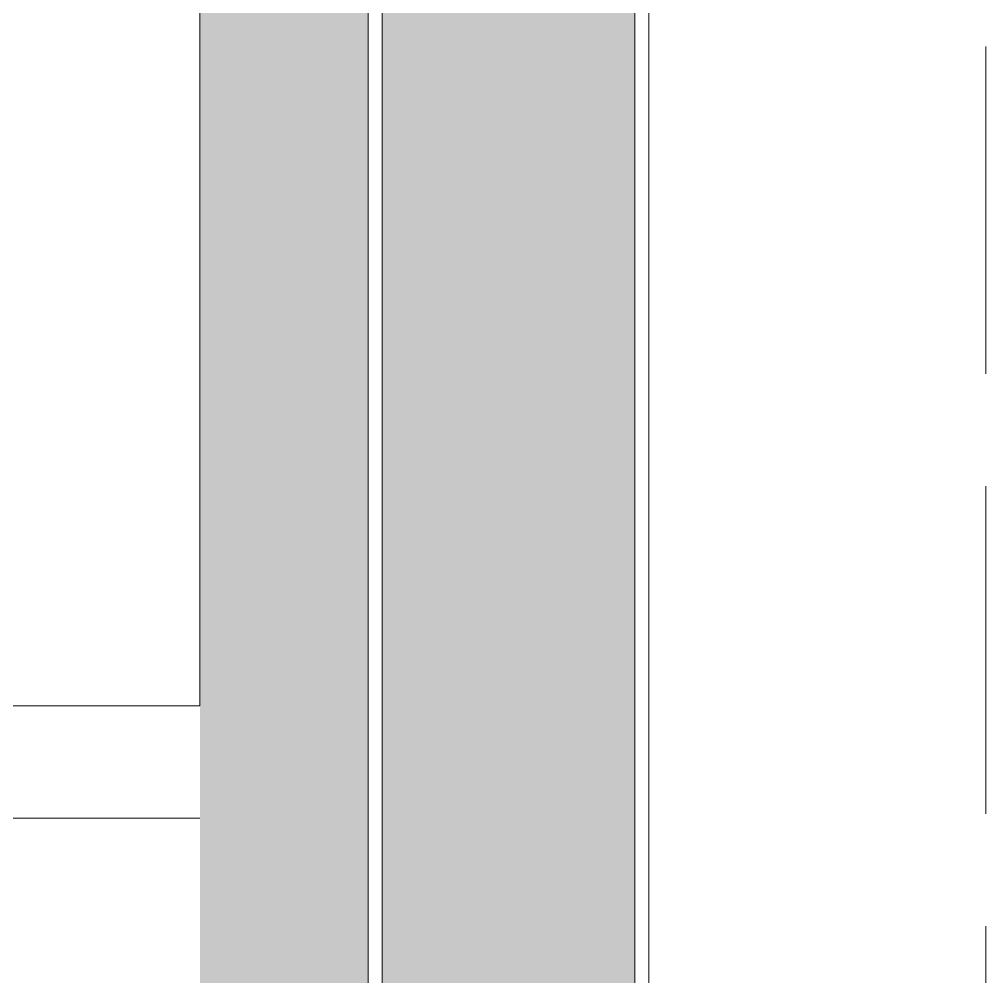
# Model space of a CAD drawing. Header units: metres. Extents: x 12093 to 20303, y 514 to 1412.
# Drawn here: x 19822.43 to 19832.76, y 790.51 to 800.74 of the extents above; entities that cross this region are included whole.
import ezdxf

# ---------------------------------------------------------------- set-up
doc = ezdxf.new("R2010")
doc.units = ezdxf.units.M
for name, color, linetype, lineweight in [('grass', 64, 'Continuous', 13), ('LINEA VIA', 7, 'Continuous', 9), ('MANZANAS-ORIGINALES', 147, 'Continuous', 9), ('VEREDAS', 251, 'Continuous', 18)]:
    doc.layers.add(name, color=color, linetype=linetype, lineweight=lineweight)
pattern_1 = [(50, (0, 0), (0.546554007, -0.047817257), [0.05715, -0.62865]), (355, (0, 0), (-0.105728478, 0.573169929), [0.04572, -0.50292]), (100.451, (0.04555, -0.004), (0.440827505, 0.525350063), [0.04857, -0.53427]), (46.1842, (0, 0.1524), (0.813237123, -0.126126984), [0.085725, -0.942975]), (96.6356, (0.0678, 0.1419), (0.712212703, 0.742276668), [0.072855, -0.801405]), (351.184, (0, 0.1524), (0.712213817, 0.742275354), [0.06858, -0.75438]), (21, (0.0762, 0.1143), (0.45484464, -0.306796556), [0.05715, -0.62865]), (326, (0.0762, 0.1143), (0.185406085, 0.552563898), [0.04572, -0.50292]), (71.4514, (0.1141, 0.08873), (0.640249472, 0.245768573), [0.04857, -0.53427]), (37.5, (0, 0), (0.0092658098, 0.2536651166), [0, -0.496824, 0, -0.51054, 0, -0.504825]), (7.5, (0, 0), (0.2004589875, 0.3005417245), [0, -0.291084, 0, -0.485394, 0, -0.192405]), (327.5, (-0.16993, 0), (0.4067717855, -0.017186232), [0, -0.1905, 0, -0.59436, 0, -0.78867]), (317.5, (-0.24613, 0), (0.444387544, 0.076279473), [0, -0.24765, 0, -0.394716, 0, -0.56007])]

msp = doc.modelspace()

# ---------------------------------------------------------------- hatches: boundary and pattern name
at = {"layer": 'grass'}
h = msp.add_hatch(dxfattribs=at)
h.set_pattern_fill('AR-CONC', color=256, scale=0.003, style=0)
h.set_pattern_definition(pattern_1)
h.paths.add_polyline_path([(19829.01, 832.153), (19826.31, 832.153), (19826.31, 798.136), (19829.01, 797.631)])
h = msp.add_hatch(dxfattribs=at)
h.set_pattern_fill('AR-CONC', color=256, scale=0.003, style=0)
h.set_pattern_definition(pattern_1)
h.paths.add_polyline_path([(19829.01, 797.631), (19826.31, 798.136), (19826.31, 759.089), (19829.01, 759.089)])
at = {"layer": 'VEREDAS', "lineweight": 20}
h = msp.add_hatch(dxfattribs=at)
h.set_pattern_fill('ANSI38', color=256, scale=0.02, style=0)
h.paths.add_polyline_path([(19826.16, 832.303), (19824.36, 834.103), (19824.36, 793.403), (19826.16, 793.403)])
h = msp.add_hatch(dxfattribs=at)
h.set_pattern_fill('ANSI38', color=256, scale=0.02, style=0)
h.paths.add_polyline_path([(19826.16, 793.403), (19824.36, 793.403), (19824.36, 787.403), (19824.36, 756.639), (19823.254, 755.654), (19822.781, 753.505), (19823.67, 753.31), (19823.947, 754.569), (19825.002, 754.337), (19824.76, 753.237, 0.304385), (19829.092, 756.949), (19827.87, 756.949), (19827.87, 758.029), (19829.16, 758.029), (19829.16, 758.939), (19826.16, 758.939)])

# ---------------------------------------------------------------- linework, layer by layer
at = {"layer": 'LINEA VIA', "lineweight": 20}
for p, q in [((19832.76, 796.95), (19832.76, 800.45)), ((19832.76, 792.25), (19832.76, 795.75)), ((19832.76, 787.55), (19832.76, 791.05))]:
    msp.add_line(p, q, dxfattribs=at)
at = {"layer": 'MANZANAS-ORIGINALES'}
for p, q in [((19824.36, 793.403), (19824.36, 834.103)), ((19829.16, 757.221), (19829.16, 832.503)), ((19826.16, 758.939), (19826.16, 832.303)), ((19826.31, 759.089), (19826.31, 832.153)), ((19829.01, 759.089), (19829.01, 832.153)), ((19784.36, 793.403), (19824.36, 793.403)), ((19784.36, 792.203), (19824.36, 792.203))]:
    msp.add_line(p, q, dxfattribs=at)

doc.saveas('drawing.dxf')
